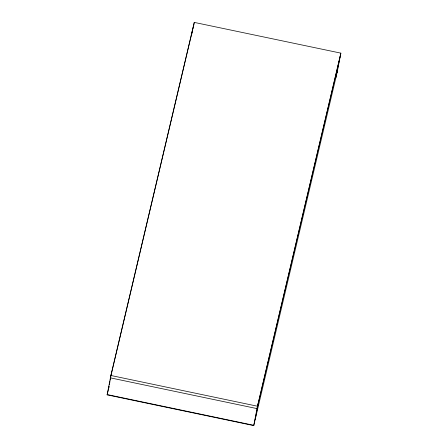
<?xml version="1.0" encoding="UTF-8"?>
<svg xmlns="http://www.w3.org/2000/svg" width="448" height="448" viewBox="0 0 448 448"><rect width="100%" height="100%" fill="white"/><g stroke="black" fill="none" stroke-linecap="round" stroke-linejoin="round"><path stroke-width="0.67" d="M337.182 72.223L253.742 425.6L107.139 394.862L110.874 375.48L194.258 22.4L340.861 53.138L337.126 72.52M108.55 388.836L109.066 386.165M109.323 384.832L109.967 381.489M110.225 380.156L110.863 376.818M111.121 375.48L111.765 372.142M191.419 35.851L192.45 30.509M193.155 28.123L194.258 22.4M253.742 425.6L257.471 406.218L340.861 53.138M255.153 419.574L258.367 402.881M335.832 77.946L339.046 61.247M193.799 24.786L110.415 377.866L257.012 408.604L340.402 55.524M107.139 394.862L109.032 386.798M110.874 375.48L257.471 406.218M107.201 394.565L253.798 425.303"/></g></svg>
